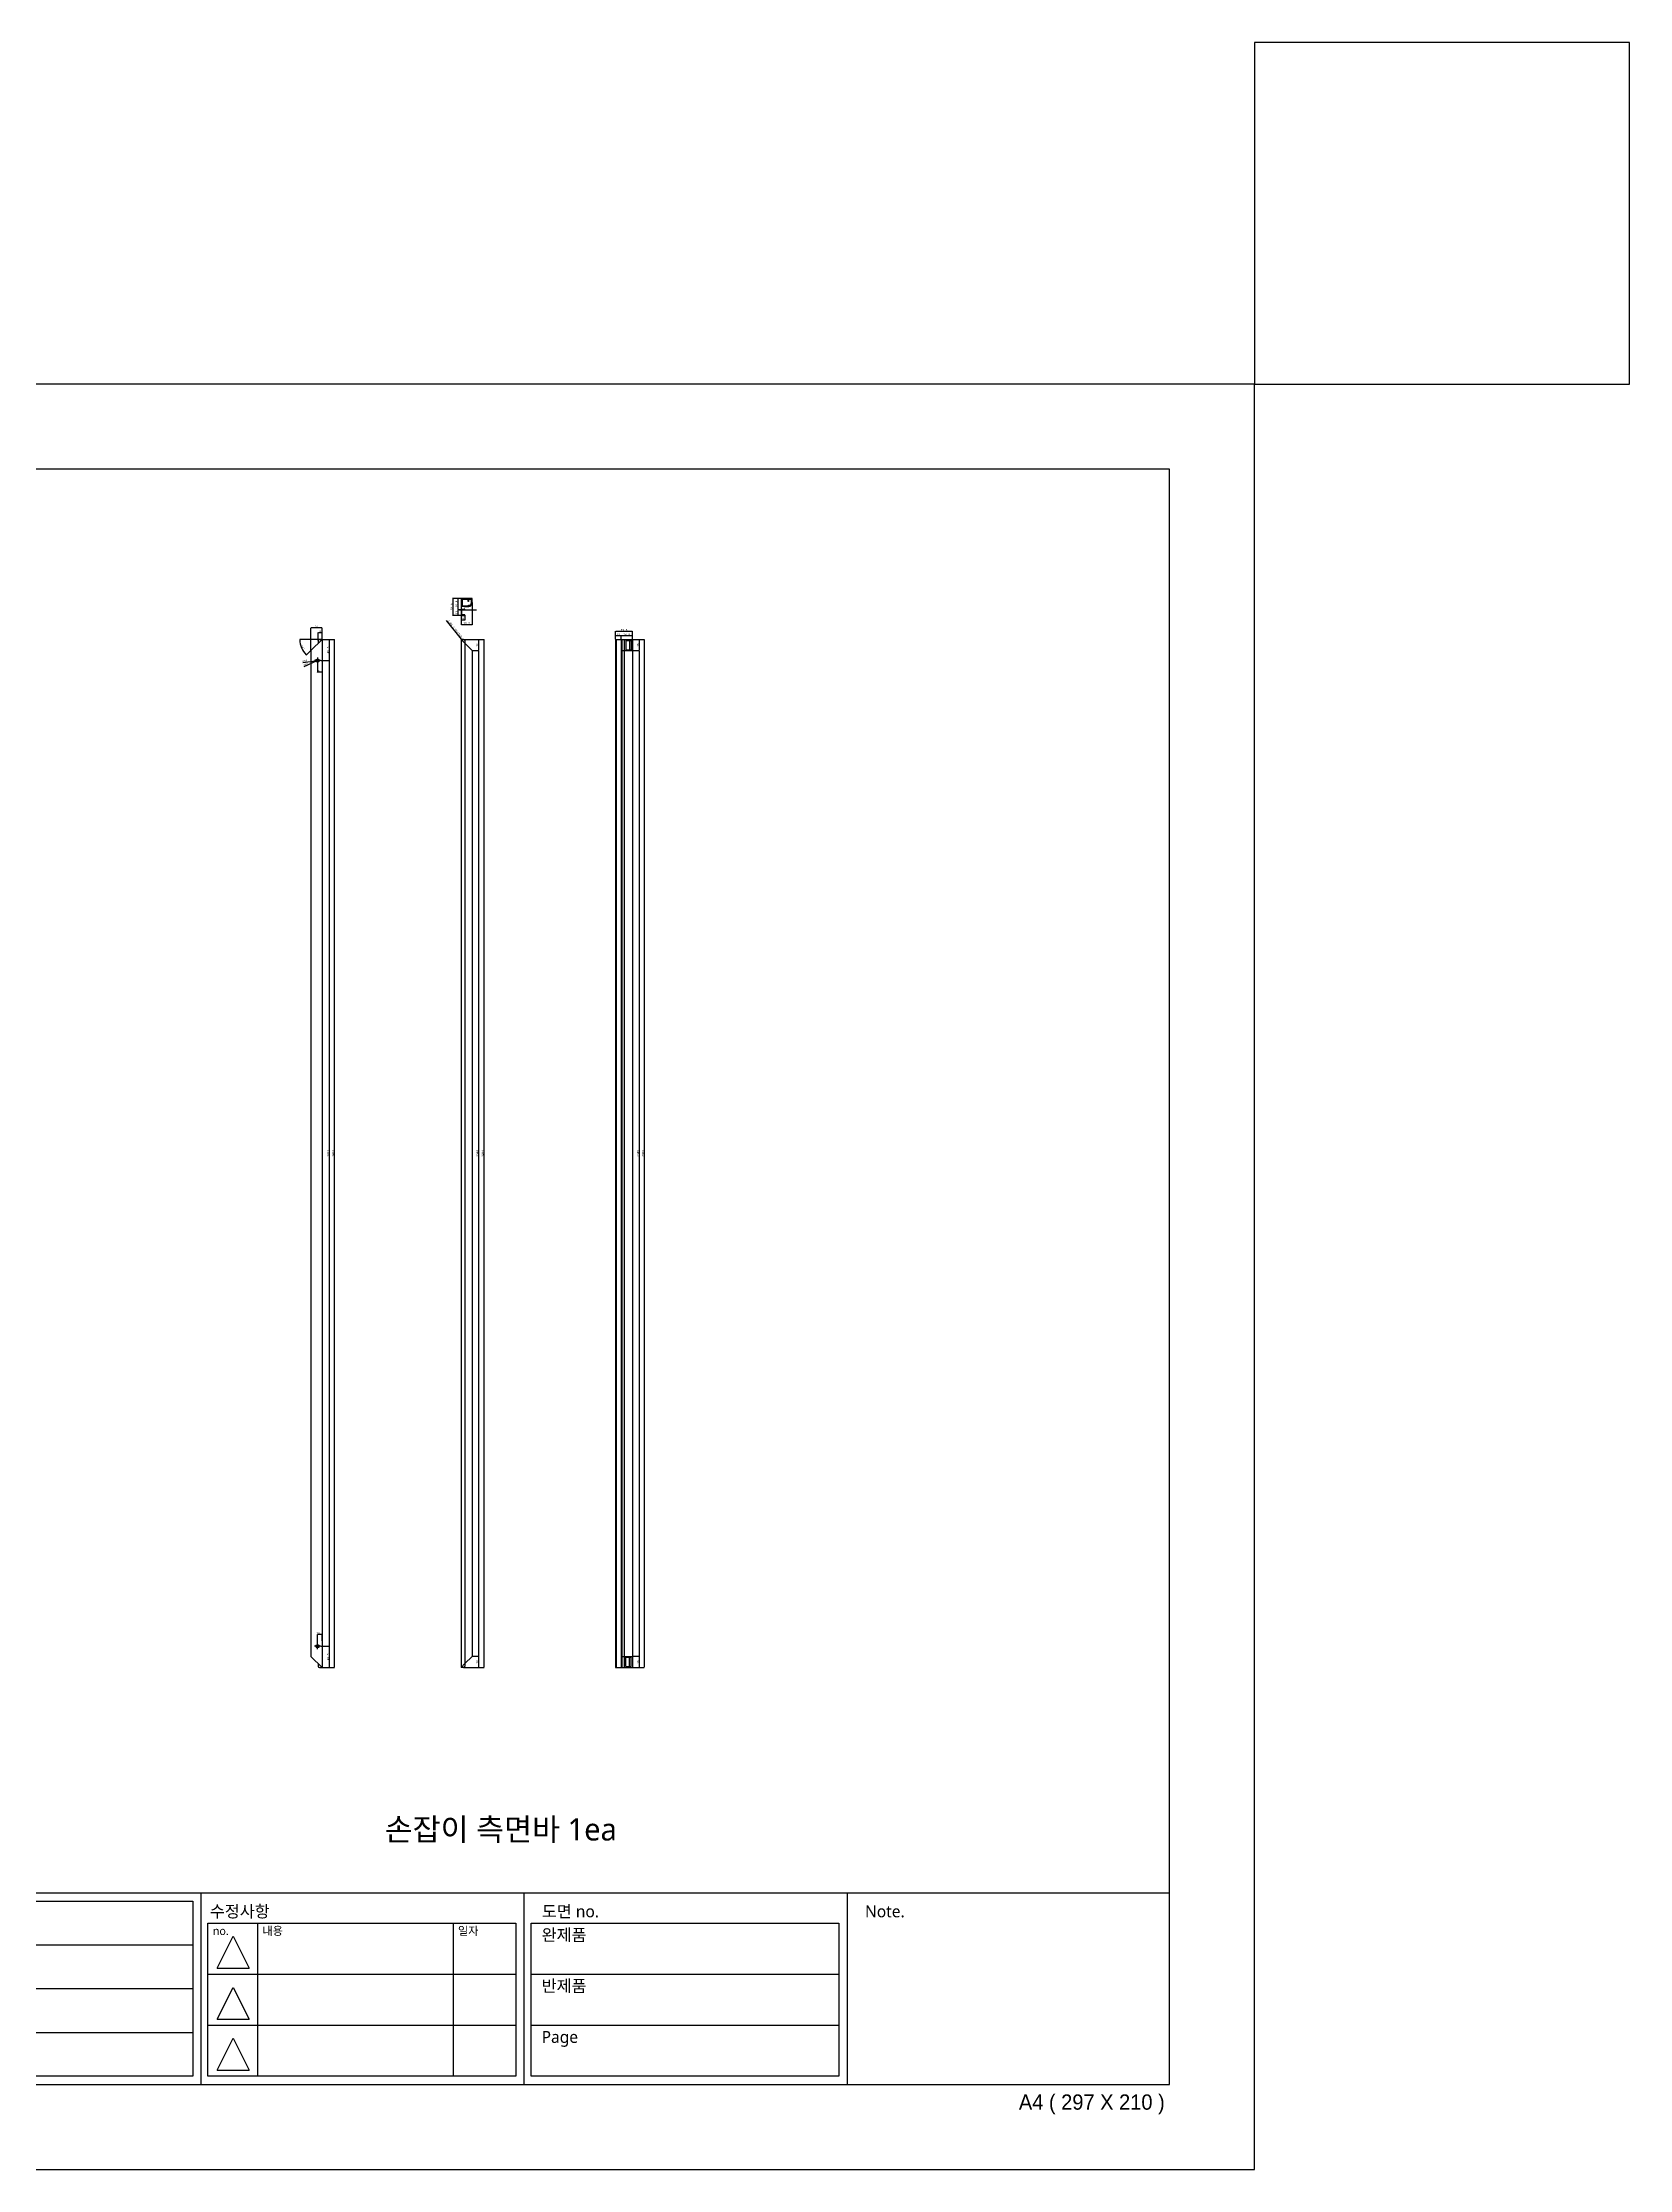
# Model space of a CAD drawing. Header units: millimetres. Extents: x -44117 to 256353, y -2095463 to 65325.
# Drawn here: x -19270 to -15567, y 40970 to 45935 of the extents above; entities that cross this region are included whole.
import ezdxf

# ---------------------------------------------------------------- set-up
doc = ezdxf.new("R2010")
doc.units = ezdxf.units.MM
doc.header["$LTSCALE"] = 10
doc.linetypes.add('CENTER', pattern=[50.8, 31.75, -6.35, 6.35, -6.35])
doc.linetypes.add('HIDDEN', pattern=[9.525, 6.35, -3.175])
doc.layers.add('cen', color=1, linetype='CENTER')
doc.layers.add('hid', color=8, linetype='HIDDEN')
doc.styles.add('고딕', font='')
doc.styles.get('고딕').set_extended_font_data('HYgtrE')
doc.dimstyles.new('hi01 a4 - 1scale', dxfattribs={"dimtxt": 5, "dimasz": 0.5, "dimexe": 0.3, "dimexo": 0.3, "dimgap": 0.2, "dimtad": 1, "dimdec": 1, "dimdsep": 46, "dimtxsty": 'Standard', "dimcen": 1, "dimclrd": 251, "dimclre": 251, "dimclrt": 3, "dimadec": 1, "dimazin": 2, "dimtfac": 1, "dimtdec": 1, "dimtix": 1, "dimtmove": 1, "dimatfit": 3, "dimfxl": 0, "dimarcsym": 0})

# ---------------------------------------------------------------- blocks, each defined once
blk = doc.blocks.new('A$C2EC13F1B')
at = {"color": 7}
for p, q in [((-3.67, -0.83), (-1.17, 4.17)), ((-1.17, 4.17), (1.33, -0.83))]:
    blk.add_line(p, q, dxfattribs=at)
blk.add_lwpolyline([(-3.67, -0.83), (1.33, -0.83)], dxfattribs=at)
blk = doc.blocks.new('a4 1scale')
at = {"color": 8}
for p, q in [((-15144.83, -4477.05), (-14867.83, -4477.05)), ((-14981.69, -4499.62), (-14981.69, -4477.06)), ((-14943.7, -4499.62), (-14943.7, -4477.06)), ((-14905.71, -4499.62), (-14905.71, -4477.06)), ((-14980.9, -4480.63), (-14944.7, -4480.63)), ((-14975.07, -4480.63), (-14975.07, -4498.62)), ((-14952.08, -4480.63), (-14952.08, -4498.62)), ((-14942.91, -4480.63), (-14906.71, -4480.63)), ((-15018.68, -4483.2), (-14982.69, -4483.2)), ((-15018.68, -4488.34), (-14982.69, -4488.34)), ((-14980.9, -4486.63), (-14944.7, -4486.63)), ((-14942.91, -4486.63), (-14906.71, -4486.63)), ((-14980.9, -4492.63), (-14944.7, -4492.63)), ((-14942.91, -4492.63), (-14906.71, -4492.63)), ((-15018.68, -4493.48), (-14982.69, -4493.48))]:
    blk.add_line(p, q, dxfattribs=at)
for points in [[(-15154.83, -4509.61), (-14857.83, -4509.61), (-14857.83, -4299.61), (-15154.83, -4299.61)], [(-15144.83, -4499.61), (-14867.83, -4499.61), (-14867.83, -4309.61), (-15144.83, -4309.61)]]:
    blk.add_lwpolyline(points, close=True)
blk.add_lwpolyline([(-15018.68, -4478.06), (-14982.69, -4478.06), (-14982.69, -4498.62), (-15018.68, -4498.62)], close=True, dxfattribs=at)
for points in [[(-14944.7, -4480.63), (-14944.7, -4498.62), (-14980.9, -4498.62), (-14980.9, -4480.63)], [(-14906.71, -4480.63), (-14906.71, -4498.62), (-14942.91, -4498.62), (-14942.91, -4480.63)]]:
    blk.add_lwpolyline(points, dxfattribs=at)
at = {"color": 8, "xscale": 0.7469071166727064, "yscale": 0.7469071166727064, "zscale": 0.7469071166727064}
for p in [(-14977.06, -4485.3), (-14977.06, -4491.3), (-14977.06, -4497.29)]:
    blk.add_blockref('A$C2EC13F1B', p, dxfattribs=at)
at = {"color": 8, "style": '고딕'}
for s, insert, char_height, width, attachment_point in [('{\\fMalgun Gothic|b0|i0|c129|p50;수정사항}', (-14980.67, -4478.55), 1.4003, 21.6513, 1), ('{\\fMalgun Gothic|b0|i0|c129|p50;도면 no.}', (-14941.63, -4478.55), 1.4003, 21.6513, 1), ('{\\fMalgun Gothic|b0|i0|c129|p50;Note.}', (-14903.64, -4478.55), 1.4003, 21.6513, 1), ('{\\fMalgun Gothic|b0|i0|c129|p50;no.}', (-14980.32, -4481.07), 0.96, 25.9815, 1), ('{\\fMalgun Gothic|b0|i0|c129|p50;내용}', (-14974.49, -4481.07), 0.96, 25.9815, 1), ('{\\fMalgun Gothic|b0|i0|c129|p50;일자}', (-14951.5, -4481.07), 0.96, 25.9815, 1), ('{\\fGulim|b0|i0|c129|p50;완\\fMalgun Gothic|b0|i0|c129|p50;제품}', (-14941.66, -4481.32), 1.4003, 21.6513, 1), ('{\\fMalgun Gothic|b0|i0|c129|p50;반제품}', (-14941.66, -4487.32), 1.4003, 21.6513, 1), ('{\\fMalgun Gothic|b0|i0|c129|p50;Page}', (-14941.66, -4493.32), 1.4003, 21.6513, 1), ('{\\C8;A4 ( 297 X 210 )}', (-14868.4, -4500.78), 1.8004, 27.0059, 3)]:
    blk.add_mtext(s, dxfattribs=dict(at, insert=insert, char_height=char_height, width=width, attachment_point=attachment_point))
blk = doc.blocks.new('*D1348')
at = {"color": 251, "lineweight": -2, "transparency": 16777216}
for p, q in [((-18662.2, 44488.4), (-18632.3, 44492)), ((-18623.9, 44493.1), (-18631.9, 44492.1)), ((-18623.4, 44493.1), (-18622.9, 44493.2))]:
    blk.add_line(p, q, dxfattribs=at)
at = {"color": 251, "transparency": 16777216}
for points in [[(-18632.4, 44492.1), (-18632.3, 44491.9), (-18631.9, 44492.1)], [(-18623.4, 44493.2), (-18623.4, 44493), (-18623.9, 44493.1)]]:
    blk.add_solid(points, dxfattribs=at)
at = {"layer": 'Defpoints', "color": 0, "transparency": 16777216}
for p in [(-18631.9, 44492.1), (-18623.9, 44493.1)]:
    blk.add_point(p, dxfattribs=at)
at = {"color": 3, "transparency": 16777216, "insert": (-18658.2, 44491.6), "char_height": 5, "attachment_point": 5, "rotation": 6.9526}
blk.add_mtext('∅8', dxfattribs=at)
blk = doc.blocks.new('*D1349')
at = {"color": 251, "lineweight": -2, "transparency": 16777216}
for p, q in [((-18658.9, 44478.7), (-18630.2, 44491.6)), ((-18626.1, 44493.4), (-18629.7, 44491.8)), ((-18625.6, 44493.6), (-18625.1, 44493.8))]:
    blk.add_line(p, q, dxfattribs=at)
at = {"color": 251, "transparency": 16777216}
for points in [[(-18630.2, 44491.6), (-18630.1, 44491.5), (-18629.7, 44491.8)], [(-18625.6, 44493.7), (-18625.6, 44493.5), (-18626.1, 44493.4)]]:
    blk.add_solid(points, dxfattribs=at)
at = {"layer": 'Defpoints', "color": 0, "transparency": 16777216}
for p in [(-18629.7, 44491.8), (-18626.1, 44493.4)]:
    blk.add_point(p, dxfattribs=at)
at = {"color": 3, "transparency": 16777216, "insert": (-18656, 44483), "char_height": 5, "attachment_point": 5, "rotation": 24.0429}
blk.add_mtext('∅4', dxfattribs=at)
blk = doc.blocks.new('*D1350')
at = {"color": 251, "lineweight": -2, "transparency": 16777216}
for p, q in [((-18628.4, 44465.2), (-18628.9, 44465.2)), ((-18627.9, 44485.3), (-18627.9, 44464.9)), ((-18617.4, 44465.2), (-18627.9, 44465.2)), ((-18617.4, 44480), (-18617.4, 44464.9)), ((-18616.9, 44465.2), (-18616.4, 44465.2))]:
    blk.add_line(p, q, dxfattribs=at)
at = {"color": 251, "transparency": 16777216}
for points in [[(-18628.4, 44465.2), (-18628.4, 44465.1), (-18627.9, 44465.2)], [(-18616.9, 44465.2), (-18616.9, 44465.1), (-18617.4, 44465.2)]]:
    blk.add_solid(points, dxfattribs=at)
at = {"layer": 'Defpoints', "color": 0, "transparency": 16777216}
for p in [(-18627.9, 44485.6), (-18627.9, 44465.2), (-18617.4, 44480.3)]:
    blk.add_point(p, dxfattribs=at)
at = {"color": 3, "transparency": 16777216, "insert": (-18622.6, 44467.9), "char_height": 5, "attachment_point": 5}
blk.add_mtext('10.5', dxfattribs=at)
blk = doc.blocks.new('*D1351')
at = {"color": 251, "lineweight": -2, "transparency": 16777216}
for p, q in [((-18628.4, 42219), (-18628.9, 42219)), ((-18627.9, 42198.9), (-18627.9, 42219.3)), ((-18617.4, 42219), (-18627.9, 42219)), ((-18617.4, 42204.2), (-18617.4, 42219.3)), ((-18616.9, 42219), (-18616.4, 42219))]:
    blk.add_line(p, q, dxfattribs=at)
at = {"color": 251, "transparency": 16777216}
for points in [[(-18628.4, 42219.1), (-18628.4, 42218.9), (-18627.9, 42219)], [(-18616.9, 42219.1), (-18616.9, 42218.9), (-18617.4, 42219)]]:
    blk.add_solid(points, dxfattribs=at)
at = {"layer": 'Defpoints', "color": 0, "transparency": 16777216}
for p in [(-18627.9, 42219), (-18617.4, 42203.9), (-18627.9, 42198.6)]:
    blk.add_point(p, dxfattribs=at)
at = {"color": 3, "transparency": 16777216, "insert": (-18622.6, 42221.7), "char_height": 5, "attachment_point": 5}
blk.add_mtext('10.5', dxfattribs=at)
blk = doc.blocks.new('*D1352')
at = {"color": 251, "lineweight": -2, "transparency": 16777216}
for p, q in [((-18626.4, 44539.4), (-18626.4, 44558.1)), ((-18625.9, 44557.8), (-18617.9, 44557.8)), ((-18617.4, 44542.4), (-18617.4, 44558.1))]:
    blk.add_line(p, q, dxfattribs=at)
at = {"color": 251, "transparency": 16777216}
for points in [[(-18625.9, 44557.9), (-18625.9, 44557.7), (-18626.4, 44557.8)], [(-18617.9, 44557.9), (-18617.9, 44557.7), (-18617.4, 44557.8)]]:
    blk.add_solid(points, dxfattribs=at)
at = {"layer": 'Defpoints', "color": 0, "transparency": 16777216}
for p in [(-18626.4, 44539.1), (-18617.4, 44557.8), (-18617.4, 44542.1)]:
    blk.add_point(p, dxfattribs=at)
at = {"color": 3, "transparency": 16777216, "insert": (-18621.9, 44560.5), "char_height": 5, "attachment_point": 5}
blk.add_mtext('9', dxfattribs=at)
blk = doc.blocks.new('*D1308')
at = {"color": 251, "lineweight": -2, "transparency": 16777216}
for p, q in [((-18617.1, 44542.1), (-18600.3, 44542.1)), ((-18600.6, 44541.6), (-18600.6, 44493.1)), ((-18620.6, 44492.6), (-18600.3, 44492.6))]:
    blk.add_line(p, q, dxfattribs=at)
at = {"color": 251, "transparency": 16777216}
for points in [[(-18600.7, 44541.6), (-18600.5, 44541.6), (-18600.6, 44542.1)], [(-18600.7, 44493.1), (-18600.5, 44493.1), (-18600.6, 44492.6)]]:
    blk.add_solid(points, dxfattribs=at)
at = {"layer": 'Defpoints', "color": 0, "transparency": 16777216}
for p in [(-18617.4, 44542.1), (-18620.9, 44492.6), (-18600.6, 44492.6)]:
    blk.add_point(p, dxfattribs=at)
at = {"color": 3, "transparency": 16777216, "insert": (-18603.3, 44517.3), "char_height": 5, "attachment_point": 5, "rotation": 90}
blk.add_mtext('49.5', dxfattribs=at)
blk = doc.blocks.new('*D1309')
at = {"color": 251, "lineweight": -2, "transparency": 16777216}
for p, q in [((-18620.6, 44492.6), (-18600.3, 44492.6)), ((-18600.6, 44492.1), (-18600.6, 42192.1)), ((-18620.6, 42191.6), (-18600.3, 42191.6))]:
    blk.add_line(p, q, dxfattribs=at)
at = {"color": 251, "transparency": 16777216}
for points in [[(-18600.7, 44492.1), (-18600.5, 44492.1), (-18600.6, 44492.6)], [(-18600.7, 42192.1), (-18600.5, 42192.1), (-18600.6, 42191.6)]]:
    blk.add_solid(points, dxfattribs=at)
at = {"layer": 'Defpoints', "color": 0, "transparency": 16777216}
for p in [(-18620.9, 44492.6), (-18620.9, 42191.6), (-18600.6, 42191.6)]:
    blk.add_point(p, dxfattribs=at)
at = {"color": 3, "transparency": 16777216, "insert": (-18603.3, 43342.1), "char_height": 5, "attachment_point": 5, "rotation": 90}
blk.add_mtext('2301', dxfattribs=at)
blk = doc.blocks.new('*D1310')
at = {"color": 251, "lineweight": -2, "transparency": 16777216}
for p, q in [((-18620.6, 42191.6), (-18600.3, 42191.6)), ((-18600.6, 42191.1), (-18600.6, 42142.6)), ((-18617.1, 42142.1), (-18600.3, 42142.1))]:
    blk.add_line(p, q, dxfattribs=at)
at = {"color": 251, "transparency": 16777216}
for points in [[(-18600.7, 42191.1), (-18600.5, 42191.1), (-18600.6, 42191.6)], [(-18600.7, 42142.6), (-18600.5, 42142.6), (-18600.6, 42142.1)]]:
    blk.add_solid(points, dxfattribs=at)
at = {"layer": 'Defpoints', "color": 0, "transparency": 16777216}
for p in [(-18620.9, 42191.6), (-18617.4, 42142.1), (-18600.6, 42142.1)]:
    blk.add_point(p, dxfattribs=at)
at = {"color": 3, "transparency": 16777216, "insert": (-18603.3, 42166.8), "char_height": 5, "attachment_point": 5, "rotation": 90}
blk.add_mtext('49.5', dxfattribs=at)
blk = doc.blocks.new('*D1311')
at = {"color": 251, "lineweight": -2, "transparency": 16777216}
for p, q in [((-18617.1, 44542.1), (-18588.6, 44542.1)), ((-18588.9, 44541.6), (-18588.9, 42142.6)), ((-18600, 42142.1), (-18588.6, 42142.1))]:
    blk.add_line(p, q, dxfattribs=at)
at = {"color": 251, "transparency": 16777216}
for points in [[(-18588.9, 44541.6), (-18588.8, 44541.6), (-18588.9, 44542.1)], [(-18588.9, 42142.6), (-18588.8, 42142.6), (-18588.9, 42142.1)]]:
    blk.add_solid(points, dxfattribs=at)
at = {"layer": 'Defpoints', "color": 0, "transparency": 16777216}
for p in [(-18617.4, 44542.1), (-18600.3, 42142.1), (-18588.9, 42142.1)]:
    blk.add_point(p, dxfattribs=at)
at = {"color": 3, "transparency": 16777216, "insert": (-18591.6, 43342.1), "char_height": 5, "attachment_point": 5, "rotation": 90}
blk.add_mtext('2400', dxfattribs=at)
blk = doc.blocks.new('*D1312')
at = {"color": 251, "lineweight": -2, "transparency": 16777216}
for p, q in [((-18643.4, 44516.4), (-18643.4, 44569)), ((-18617.9, 44568.7), (-18642.9, 44568.7)), ((-18617.4, 44542.4), (-18617.4, 44569))]:
    blk.add_line(p, q, dxfattribs=at)
at = {"color": 251, "transparency": 16777216}
for points in [[(-18642.9, 44568.8), (-18642.9, 44568.7), (-18643.4, 44568.7)], [(-18617.9, 44568.8), (-18617.9, 44568.7), (-18617.4, 44568.7)]]:
    blk.add_solid(points, dxfattribs=at)
at = {"layer": 'Defpoints', "color": 0, "transparency": 16777216}
for p in [(-18643.4, 44568.7), (-18617.4, 44542.1), (-18643.4, 44516.1)]:
    blk.add_point(p, dxfattribs=at)
at = {"color": 3, "transparency": 16777216, "insert": (-18630.4, 44571.4), "char_height": 5, "attachment_point": 5}
blk.add_mtext('26', dxfattribs=at)
blk = doc.blocks.new('*D1313')
at = {"color": 251, "lineweight": -2, "transparency": 16777216}
for p, q in [((-18292.8, 44637.8), (-18300.8, 44637.8)), ((-18300.5, 44637.3), (-18300.5, 44611.5)), ((-18291.8, 44611), (-18300.8, 44611))]:
    blk.add_line(p, q, dxfattribs=at)
at = {"color": 251, "transparency": 16777216}
for points in [[(-18300.6, 44637.3), (-18300.4, 44637.3), (-18300.5, 44637.8)], [(-18300.6, 44611.5), (-18300.4, 44611.5), (-18300.5, 44611)]]:
    blk.add_solid(points, dxfattribs=at)
at = {"layer": 'Defpoints', "color": 0, "transparency": 16777216}
for p in [(-18292.5, 44637.8), (-18300.5, 44611), (-18291.5, 44611)]:
    blk.add_point(p, dxfattribs=at)
at = {"color": 3, "transparency": 16777216, "insert": (-18303.2, 44624.4), "char_height": 5, "attachment_point": 5, "rotation": 90}
blk.add_mtext('26.8', dxfattribs=at)
blk = doc.blocks.new('*D1314')
at = {"color": 251, "lineweight": -2, "transparency": 16777216}
for p, q in [((-18291.8, 44611), (-18300.8, 44611)), ((-18292, 44598), (-18300.8, 44598)), ((-18300.5, 44610.5), (-18300.5, 44598.5))]:
    blk.add_line(p, q, dxfattribs=at)
at = {"color": 251, "transparency": 16777216}
for points in [[(-18300.6, 44610.5), (-18300.4, 44610.5), (-18300.5, 44611)], [(-18300.6, 44598.5), (-18300.4, 44598.5), (-18300.5, 44598)]]:
    blk.add_solid(points, dxfattribs=at)
at = {"layer": 'Defpoints', "color": 0, "transparency": 16777216}
for p in [(-18300.5, 44598), (-18291.7, 44598), (-18291.5, 44611)]:
    blk.add_point(p, dxfattribs=at)
at = {"color": 3, "transparency": 16777216, "insert": (-18303.2, 44604.5), "char_height": 5, "attachment_point": 5, "rotation": 90}
blk.add_mtext('13', dxfattribs=at)
blk = doc.blocks.new('*D1315')
at = {"color": 251, "lineweight": -2, "transparency": 16777216}
for p, q in [((-18293, 44598.2), (-18293, 44587.2)), ((-18292.5, 44587.5), (-18284.5, 44587.5)), ((-18284, 44598.2), (-18284, 44587.2))]:
    blk.add_line(p, q, dxfattribs=at)
at = {"color": 251, "transparency": 16777216}
for points in [[(-18292.5, 44587.6), (-18292.5, 44587.5), (-18293, 44587.5)], [(-18284.5, 44587.6), (-18284.5, 44587.5), (-18284, 44587.5)]]:
    blk.add_solid(points, dxfattribs=at)
at = {"layer": 'Defpoints', "color": 0, "transparency": 16777216}
for p in [(-18293, 44598.5), (-18284, 44598.5), (-18284, 44587.5)]:
    blk.add_point(p, dxfattribs=at)
at = {"color": 3, "transparency": 16777216, "insert": (-18288.5, 44590.2), "char_height": 5, "attachment_point": 5}
blk.add_mtext('9', dxfattribs=at)
blk = doc.blocks.new('*D1316')
at = {"color": 251, "lineweight": -2, "transparency": 16777216}
for p, q in [((-18292.5, 44600.2), (-18292.5, 44576.3)), ((-18267, 44627.8), (-18267, 44576.3)), ((-18292, 44576.6), (-18267.5, 44576.6))]:
    blk.add_line(p, q, dxfattribs=at)
at = {"color": 251, "transparency": 16777216}
for points in [[(-18292, 44576.7), (-18292, 44576.5), (-18292.5, 44576.6)], [(-18267.5, 44576.7), (-18267.5, 44576.5), (-18267, 44576.6)]]:
    blk.add_solid(points, dxfattribs=at)
at = {"layer": 'Defpoints', "color": 0, "transparency": 16777216}
for p in [(-18292.5, 44600.5), (-18267, 44628.1), (-18267, 44576.6)]:
    blk.add_point(p, dxfattribs=at)
at = {"color": 3, "transparency": 16777216, "insert": (-18279.7, 44579.3), "char_height": 5, "attachment_point": 5}
blk.add_mtext('25.5', dxfattribs=at)
blk = doc.blocks.new('*D1317')
at = {"color": 251, "lineweight": -2, "transparency": 16777216}
for p, q in [((-18327.7, 44586), (-18293.1, 44542.4)), ((-18292.5, 44541.6), (-18292.8, 44542))]:
    blk.add_line(p, q, dxfattribs=at)
at = {"color": 251, "transparency": 16777216}
blk.add_solid([(-18293, 44542.4), (-18293.2, 44542.3), (-18292.8, 44542)], dxfattribs=at)
at = {"layer": 'Defpoints', "color": 0, "transparency": 16777216}
for p in [(-18292.8, 44542), (-18292.5, 44541.6)]:
    blk.add_point(p, dxfattribs=at)
at = {"color": 3, "transparency": 16777216, "insert": (-18308.2, 44566.2), "char_height": 5, "attachment_point": 5, "rotation": 308.4076}
blk.add_mtext('2-R0.5{\\f굴림|b0|i0|c129|p50; 코너가공}', dxfattribs=at)
blk = doc.blocks.new('*D1318')
at = {"color": 251, "lineweight": -2, "transparency": 16777216}
for p, q in [((-18292.7, 44542.1), (-18251.9, 44542.1)), ((-18252.2, 44541.6), (-18252.2, 44516.6)), ((-18266.7, 44516.1), (-18251.9, 44516.1))]:
    blk.add_line(p, q, dxfattribs=at)
at = {"color": 251, "transparency": 16777216}
for points in [[(-18252.3, 44541.6), (-18252.1, 44541.6), (-18252.2, 44542.1)], [(-18252.3, 44516.6), (-18252.1, 44516.6), (-18252.2, 44516.1)]]:
    blk.add_solid(points, dxfattribs=at)
at = {"layer": 'Defpoints', "color": 0, "transparency": 16777216}
for p in [(-18293, 44542.1), (-18267, 44516.1), (-18252.2, 44516.1)]:
    blk.add_point(p, dxfattribs=at)
at = {"color": 3, "transparency": 16777216, "insert": (-18254.9, 44529.1), "char_height": 5, "attachment_point": 5, "rotation": 90}
blk.add_mtext('26', dxfattribs=at)
blk = doc.blocks.new('*D1319')
at = {"color": 251, "lineweight": -2, "transparency": 16777216}
for p, q in [((-18266.7, 44516.1), (-18251.9, 44516.1)), ((-18252.2, 44515.6), (-18252.2, 42168.6)), ((-18266.7, 42168.1), (-18251.9, 42168.1))]:
    blk.add_line(p, q, dxfattribs=at)
at = {"color": 251, "transparency": 16777216}
for points in [[(-18252.3, 44515.6), (-18252.1, 44515.6), (-18252.2, 44516.1)], [(-18252.3, 42168.6), (-18252.1, 42168.6), (-18252.2, 42168.1)]]:
    blk.add_solid(points, dxfattribs=at)
at = {"layer": 'Defpoints', "color": 0, "transparency": 16777216}
for p in [(-18267, 44516.1), (-18267, 42168.1), (-18252.2, 42168.1)]:
    blk.add_point(p, dxfattribs=at)
at = {"color": 3, "transparency": 16777216, "insert": (-18254.9, 43342.1), "char_height": 5, "attachment_point": 5, "rotation": 90}
blk.add_mtext('2348', dxfattribs=at)
blk = doc.blocks.new('*D1320')
at = {"color": 251, "lineweight": -2, "transparency": 16777216}
for p, q in [((-18266.7, 42168.1), (-18251.9, 42168.1)), ((-18252.2, 42167.6), (-18252.2, 42142.6)), ((-18286.7, 42142.1), (-18251.9, 42142.1))]:
    blk.add_line(p, q, dxfattribs=at)
at = {"color": 251, "transparency": 16777216}
for points in [[(-18252.3, 42167.6), (-18252.1, 42167.6), (-18252.2, 42168.1)], [(-18252.3, 42142.6), (-18252.1, 42142.6), (-18252.2, 42142.1)]]:
    blk.add_solid(points, dxfattribs=at)
at = {"layer": 'Defpoints', "color": 0, "transparency": 16777216}
for p in [(-18267, 42168.1), (-18287, 42142.1), (-18252.2, 42142.1)]:
    blk.add_point(p, dxfattribs=at)
at = {"color": 3, "transparency": 16777216, "insert": (-18254.9, 42155.1), "char_height": 5, "attachment_point": 5, "rotation": 90}
blk.add_mtext('26', dxfattribs=at)
blk = doc.blocks.new('*D1252')
at = {"color": 251, "lineweight": -2, "transparency": 16777216}
for p, q in [((-18286.7, 44542.1), (-18239.2, 44542.1)), ((-18239.5, 42142.6), (-18239.5, 44541.6)), ((-18286.7, 42142.1), (-18239.2, 42142.1))]:
    blk.add_line(p, q, dxfattribs=at)
at = {"color": 251, "transparency": 16777216}
for points in [[(-18239.6, 44541.6), (-18239.4, 44541.6), (-18239.5, 44542.1)], [(-18239.6, 42142.6), (-18239.4, 42142.6), (-18239.5, 42142.1)]]:
    blk.add_solid(points, dxfattribs=at)
at = {"layer": 'Defpoints', "color": 0, "transparency": 16777216}
for p in [(-18287, 44542.1), (-18239.5, 44542.1), (-18287, 42142.1)]:
    blk.add_point(p, dxfattribs=at)
at = {"color": 3, "transparency": 16777216, "insert": (-18242.2, 43342.1), "char_height": 5, "attachment_point": 5, "rotation": 90}
blk.add_mtext('2400', dxfattribs=at)
blk = doc.blocks.new('*D1321')
at = {"color": 251, "lineweight": -2, "transparency": 16777216}
for p, q in [((-17892.6, 44542.1), (-17877.4, 44542.1)), ((-17877.7, 44541.6), (-17877.7, 44516.6)), ((-17892.6, 44516.1), (-17877.4, 44516.1))]:
    blk.add_line(p, q, dxfattribs=at)
at = {"color": 251, "transparency": 16777216}
for points in [[(-17877.8, 44541.6), (-17877.6, 44541.6), (-17877.7, 44542.1)], [(-17877.8, 44516.6), (-17877.6, 44516.6), (-17877.7, 44516.1)]]:
    blk.add_solid(points, dxfattribs=at)
at = {"layer": 'Defpoints', "color": 0, "transparency": 16777216}
for p in [(-17892.9, 44542.1), (-17892.9, 44516.1), (-17877.7, 44516.1)]:
    blk.add_point(p, dxfattribs=at)
at = {"color": 3, "transparency": 16777216, "insert": (-17880.4, 44529.1), "char_height": 5, "attachment_point": 5, "rotation": 90}
blk.add_mtext('26', dxfattribs=at)
blk = doc.blocks.new('*D1322')
at = {"color": 251, "lineweight": -2, "transparency": 16777216}
for p, q in [((-17892.6, 44516.1), (-17877.4, 44516.1)), ((-17877.7, 44515.6), (-17877.7, 42168.6)), ((-17892.6, 42168.1), (-17877.4, 42168.1))]:
    blk.add_line(p, q, dxfattribs=at)
at = {"color": 251, "transparency": 16777216}
for points in [[(-17877.8, 44515.6), (-17877.6, 44515.6), (-17877.7, 44516.1)], [(-17877.8, 42168.6), (-17877.6, 42168.6), (-17877.7, 42168.1)]]:
    blk.add_solid(points, dxfattribs=at)
at = {"layer": 'Defpoints', "color": 0, "transparency": 16777216}
for p in [(-17892.9, 44516.1), (-17892.9, 42168.1), (-17877.7, 42168.1)]:
    blk.add_point(p, dxfattribs=at)
at = {"color": 3, "transparency": 16777216, "insert": (-17880.4, 43342.1), "char_height": 5, "attachment_point": 5, "rotation": 90}
blk.add_mtext('2348', dxfattribs=at)
blk = doc.blocks.new('*D1323')
at = {"color": 251, "lineweight": -2, "transparency": 16777216}
for p, q in [((-17892.6, 42168.1), (-17877.4, 42168.1)), ((-17877.7, 42167.6), (-17877.7, 42142.6)), ((-17892.6, 42142.1), (-17877.4, 42142.1))]:
    blk.add_line(p, q, dxfattribs=at)
at = {"color": 251, "transparency": 16777216}
for points in [[(-17877.8, 42167.6), (-17877.6, 42167.6), (-17877.7, 42168.1)], [(-17877.8, 42142.6), (-17877.6, 42142.6), (-17877.7, 42142.1)]]:
    blk.add_solid(points, dxfattribs=at)
at = {"layer": 'Defpoints', "color": 0, "transparency": 16777216}
for p in [(-17892.9, 42168.1), (-17892.9, 42142.1), (-17877.7, 42142.1)]:
    blk.add_point(p, dxfattribs=at)
at = {"color": 3, "transparency": 16777216, "insert": (-17880.4, 42155.1), "char_height": 5, "attachment_point": 5, "rotation": 90}
blk.add_mtext('26', dxfattribs=at)
blk = doc.blocks.new('*D1324')
at = {"color": 251, "lineweight": -2, "transparency": 16777216}
for p, q in [((-17932.7, 44542.4), (-17932.7, 44551)), ((-17932.2, 44550.7), (-17920.2, 44550.7)), ((-17919.7, 44542.4), (-17919.7, 44551))]:
    blk.add_line(p, q, dxfattribs=at)
at = {"color": 251, "transparency": 16777216}
for points in [[(-17932.2, 44550.8), (-17932.2, 44550.6), (-17932.7, 44550.7)], [(-17920.2, 44550.8), (-17920.2, 44550.6), (-17919.7, 44550.7)]]:
    blk.add_solid(points, dxfattribs=at)
at = {"layer": 'Defpoints', "color": 0, "transparency": 16777216}
for p in [(-17932.7, 44542.1), (-17919.7, 44550.7), (-17919.7, 44542.1)]:
    blk.add_point(p, dxfattribs=at)
at = {"color": 3, "transparency": 16777216, "insert": (-17926.2, 44553.4), "char_height": 5, "attachment_point": 5}
blk.add_mtext('13', dxfattribs=at)
blk = doc.blocks.new('*D1325')
at = {"color": 251, "lineweight": -2, "transparency": 16777216}
for p, q in [((-17919.7, 44542.4), (-17919.7, 44551)), ((-17919.2, 44550.7), (-17893.4, 44550.7)), ((-17892.9, 44542.4), (-17892.9, 44551))]:
    blk.add_line(p, q, dxfattribs=at)
at = {"color": 251, "transparency": 16777216}
for points in [[(-17919.2, 44550.8), (-17919.2, 44550.6), (-17919.7, 44550.7)], [(-17893.4, 44550.8), (-17893.4, 44550.6), (-17892.9, 44550.7)]]:
    blk.add_solid(points, dxfattribs=at)
at = {"layer": 'Defpoints', "color": 0, "transparency": 16777216}
for p in [(-17919.7, 44542.1), (-17892.9, 44550.7), (-17892.9, 44542.1)]:
    blk.add_point(p, dxfattribs=at)
at = {"color": 3, "transparency": 16777216, "insert": (-17906.3, 44553.4), "char_height": 5, "attachment_point": 5}
blk.add_mtext('26.8', dxfattribs=at)
blk = doc.blocks.new('*D1326')
at = {"color": 251, "lineweight": -2, "transparency": 16777216}
for p, q in [((-17932.7, 44551.3), (-17932.7, 44561.5)), ((-17932.2, 44561.2), (-17893.4, 44561.2)), ((-17892.9, 44542.4), (-17892.9, 44561.5))]:
    blk.add_line(p, q, dxfattribs=at)
at = {"color": 251, "transparency": 16777216}
for points in [[(-17932.2, 44561.3), (-17932.2, 44561.1), (-17932.7, 44561.2)], [(-17893.4, 44561.3), (-17893.4, 44561.1), (-17892.9, 44561.2)]]:
    blk.add_solid(points, dxfattribs=at)
at = {"layer": 'Defpoints', "color": 0, "transparency": 16777216}
for p in [(-17932.7, 44551), (-17892.9, 44561.2), (-17892.9, 44542.1)]:
    blk.add_point(p, dxfattribs=at)
at = {"color": 3, "transparency": 16777216, "insert": (-17912.8, 44563.9), "char_height": 5, "attachment_point": 5}
blk.add_mtext('39.8', dxfattribs=at)
blk = doc.blocks.new('*D1253')
at = {"color": 251, "lineweight": -2, "transparency": 16777216}
for p, q in [((-18301.1, 44637.8), (-18312.8, 44637.8)), ((-18312.5, 44637.3), (-18312.5, 44598.5)), ((-18293.3, 44598), (-18312.8, 44598))]:
    blk.add_line(p, q, dxfattribs=at)
at = {"color": 251, "transparency": 16777216}
for points in [[(-18312.6, 44637.3), (-18312.4, 44637.3), (-18312.5, 44637.8)], [(-18312.6, 44598.5), (-18312.4, 44598.5), (-18312.5, 44598)]]:
    blk.add_solid(points, dxfattribs=at)
at = {"layer": 'Defpoints', "color": 0, "transparency": 16777216}
for p in [(-18300.8, 44637.8), (-18312.5, 44598), (-18293, 44598)]:
    blk.add_point(p, dxfattribs=at)
at = {"color": 3, "transparency": 16777216, "insert": (-18315.2, 44617.9), "char_height": 5, "attachment_point": 5, "rotation": 90}
blk.add_mtext('39.8', dxfattribs=at)
blk = doc.blocks.new('*D1327')
at = {"color": 251, "lineweight": -2, "transparency": 16777216}
for p, q in [((-17892.6, 44542.1), (-17865.6, 44542.1)), ((-17865.9, 44541.6), (-17865.9, 42142.6)), ((-17892.6, 42142.1), (-17865.6, 42142.1))]:
    blk.add_line(p, q, dxfattribs=at)
at = {"color": 251, "transparency": 16777216}
for points in [[(-17866, 44541.6), (-17865.8, 44541.6), (-17865.9, 44542.1)], [(-17866, 42142.6), (-17865.8, 42142.6), (-17865.9, 42142.1)]]:
    blk.add_solid(points, dxfattribs=at)
at = {"layer": 'Defpoints', "color": 0, "transparency": 16777216}
for p in [(-17892.9, 44542.1), (-17892.9, 42142.1), (-17865.9, 42142.1)]:
    blk.add_point(p, dxfattribs=at)
at = {"color": 3, "transparency": 16777216, "insert": (-17868.6, 43342.1), "char_height": 5, "attachment_point": 5, "rotation": 90}
blk.add_mtext('2400', dxfattribs=at)
blk = doc.blocks.new('*D1328')
at = {"color": 251, "lineweight": -2, "transparency": 16777216}
for p, q in [((-18617.7, 44542.1), (-18669.5, 44542.1)), ((-18643.6, 44515.9), (-18654.2, 44505.2))]:
    blk.add_line(p, q, dxfattribs=at)
blk.add_arc((-18617.4, 44542.1), 51.8, 180.5529, 224.4471, dxfattribs=at)
at = {"color": 251, "transparency": 16777216}
for points in [[(-18669.3, 44541.6), (-18669.1, 44541.6), (-18669.2, 44542.1)], [(-18654.3, 44505.8), (-18654.4, 44505.7), (-18654, 44505.4)]]:
    blk.add_solid(points, dxfattribs=at)
at = {"layer": 'Defpoints', "color": 0, "transparency": 16777216}
for p in [(-18617.4, 44542.1), (-18617.1, 44542.1), (-18588.6, 44542.1), (-18667.4, 44528.7), (-18643.4, 44516.1)]:
    blk.add_point(p, dxfattribs=at)
at = {"color": 3, "transparency": 16777216, "insert": (-18662.8, 44523.3), "char_height": 5, "attachment_point": 5, "rotation": 292.5}
blk.add_mtext('45°', dxfattribs=at)

msp = doc.modelspace()

# ---------------------------------------------------------------- linework, layer by layer
for p, q in [((-18617.38145, 44542.07156), (-18643.38145, 44516.07156)), ((-18626.38145, 44539.07156), (-18626.38145, 44533.07156)), ((-18623.38145, 44542.07156), (-18617.38145, 44542.07156)), ((-18617.38145, 44542.07156), (-18617.38145, 42142.07156)), ((-18292.99268, 44542.07156), (-18292.99268, 42142.07156)), ((-18286.99268, 44542.07156), (-18292.99268, 44542.07156)), ((-18283.99268, 44539.07156), (-18283.99268, 42145.07156)), ((-17932.68295, 44542.07156), (-17932.68295, 42142.07156)), ((-17932.68295, 44542.07156), (-17892.88296, 44542.07156)), ((-17931.48267, 44542.07156), (-17931.48267, 42142.07156)), ((-17919.68133, 44542.07156), (-17919.68133, 42142.07156)), ((-17918.08133, 44542.07156), (-17918.08133, 42142.07156)), ((-17912.08133, 44542.07156), (-17912.08133, 42142.07156)), ((-17892.88296, 44542.07156), (-17892.88296, 42142.07156)), ((-18643.38145, 44516.07156), (-18643.38145, 42168.07156)), ((-18283.99268, 44533.07156), (-18266.99268, 44516.07156)), ((-18266.99268, 44516.07156), (-18266.99268, 42168.07156)), ((-18617.38145, 42142.07156), (-18643.38145, 42168.07156)), ((-18283.99268, 42151.07156), (-18266.99268, 42168.07156)), ((-18626.38145, 42151.07156), (-18626.38145, 42145.07156)), ((-18623.38145, 42142.07156), (-18617.38145, 42142.07156)), ((-18286.99268, 42142.07156), (-18292.99268, 42142.07156)), ((-17932.68295, 42142.07156), (-17892.88296, 42142.07156))]:
    msp.add_line(p, q)
at = {"color": 8}
for p, q in [((-17908.68133, 44539.57156), (-17908.68133, 44517.67156)), ((-17908.68133, 44539.57156), (-17895.88133, 44539.57156)), ((-17899.88133, 44539.57156), (-17899.88133, 44517.67156)), ((-17895.88133, 44539.57156), (-17895.88133, 44517.67156)), ((-17908.68133, 44517.67156), (-17895.88133, 44517.67156)), ((-17908.68133, 42144.57156), (-17908.68133, 42166.47156)), ((-17908.68133, 42166.47156), (-17895.88133, 42166.47156)), ((-17899.88133, 42144.57156), (-17899.88133, 42166.47156)), ((-17895.88133, 42144.57156), (-17895.88133, 42166.47156)), ((-17908.68133, 42144.57156), (-17895.88133, 42144.57156))]:
    msp.add_line(p, q, dxfattribs=at)
msp.add_lwpolyline([(-16441.34634, 45137.70571), (-15566.78301, 45137.70571), (-15566.78301, 45935.26058), (-16441.34634, 45935.26058)], close=True)
at = {"color": 7}
for points in [[(-18286.20571, 44599.14797, 0.2301863539), (-18286.73036, 44599.14797, -0.2466321039), (-18287.19531, 44599.1425, 0.118515719), (-18287.46804, 44599.20807), (-18287.97499, 44599.20807, -0.4173893777), (-18291.49268, 44602.68786), (-18291.49268, 44611.00969), (-18286.04209, 44611.00969), (-18284.20105, 44612.02403, 0.855700792), (-18284.29268, 44612.60969), (-18285.49268, 44612.60969, 0.4142135624), (-18285.79268, 44612.30969), (-18285.79268, 44612.20969, -0.4142135624), (-18285.99268, 44612.00969), (-18291.49268, 44612.00969, -0.4142135624), (-18291.79268, 44612.30969), (-18291.79268, 44618.90969, -0.4142135624), (-18291.49268, 44619.20969), (-18285.99268, 44619.20969, -0.4142135624), (-18285.79268, 44619.00969), (-18285.79268, 44618.90969, 0.4142135624), (-18285.49268, 44618.60969), (-18276.19522, 44618.60969, 0.0308511276), (-18275.06313, 44618.67961, 0.4241230691), (-18274.80374, 44619.02426, -0.4043730092), (-18274.56433, 44619.36575, 0.022416536), (-18273.81488, 44619.54567, -0.4043730092), (-18273.44653, 44619.3501, 0.424123069), (-18273.05894, 44619.16077, 0.022416536), (-18272.29719, 44619.4763, 0.4241230691), (-18272.157, 44619.88424, -0.4043730092), (-18272.03482, 44620.283, 0.022416536), (-18271.37766, 44620.68571, -0.4043730092), (-18270.9669, 44620.61353, 0.424123069), (-18270.53978, 44620.55324, 0.022416536), (-18269.91281, 44621.08872, 0.4241230691), (-18269.90554, 44621.52002, -0.4043730092), (-18269.91257, 44621.93701, 0.022416536), (-18269.41202, 44622.52309, -0.4043730092), (-18268.99906, 44622.58138, 0.424123069), (-18268.57421, 44622.65603, 0.022416536), (-18268.1434, 44623.35904, 0.4241230691), (-18268.26976, 44623.77147, -0.4043730092), (-18268.40531, 44624.16588, 0.022416536), (-18268.11036, 44624.87796, -0.4043730092), (-18267.73562, 44625.061, 0.4241230691), (-18267.35464, 44625.26329, 0.022416536), (-18267.16216, 44626.06502, 0.424123069), (-18267.40979, 44626.41822, -0.4043730092), (-18267.66058, 44626.75144, 0.022416536), (-18267.6001, 44627.5198, -0.4043730092), (-18267.30027, 44627.80969), (-18267.29522, 44627.80969, 0.4142135624), (-18266.99522, 44628.10969), (-18266.99522, 44637.30807, 0.4142135624), (-18267.49522, 44637.80807), (-18292.49268, 44637.80807, 0.4142135624), (-18292.99268, 44637.30807), (-18292.99268, 44598.50807, 0.4142135624), (-18292.49268, 44598.00807), (-18284.49268, 44598.00807, 0.4142135624), (-18283.99268, 44598.50807), (-18283.99268, 44598.70807, 0.4142135624), (-18284.49268, 44599.20807, 0.1244779229), (-18284.73036, 44599.14797, -0.2466321039), (-18285.19531, 44599.1425, 0.2404082058), (-18285.74076, 44599.1425, -0.2466321039), (-18286.20571, 44599.14797)], [(-18275.29268, 44620.20969), (-18275.29268, 44622.00969), (-18271.284, 44622.00969, 0.2205202393), (-18268.59522, 44627.80969), (-18268.59522, 44634.80969), (-18275.49268, 44634.80969), (-18275.49268, 44631.00969, -0.4142135624), (-18275.69268, 44630.80969), (-18276.59268, 44630.80969, -0.4142135624), (-18276.79268, 44631.00969), (-18276.79268, 44634.80969), (-18290.49268, 44634.80969), (-18290.49268, 44620.20969), (-18275.29268, 44620.20969)], [(-18275.29268, 44620.20969), (-18275.29268, 44622.00969), (-18271.284, 44622.00969, 0.2205202393), (-18268.59522, 44627.80969), (-18268.59522, 44634.80969), (-18275.49268, 44634.80969), (-18275.49268, 44631.00969, -0.4142135624), (-18275.69268, 44630.80969), (-18276.59268, 44630.80969, -0.4142135624), (-18276.79268, 44631.00969), (-18276.79268, 44634.80969), (-18290.49268, 44634.80969), (-18290.49268, 44620.20969), (-18275.29268, 44620.20969)]]:
    msp.add_lwpolyline(points, format="xyb", close=True, dxfattribs=at)
for centre, radius in [((-18627.88145, 44492.57156), 4), ((-18627.88145, 44492.57156), 2), ((-18627.88145, 42191.57156), 4), ((-18627.88145, 42191.57156), 2)]:
    msp.add_circle(centre, radius)
for centre, radius, start, end in [((-18623.38145, 44539.07156), 3, 90, 180), ((-18292.49268, 44541.57156), 0.5, 90, 180), ((-18286.99268, 44539.07156), 3, 0, 90), ((-18623.38145, 42145.07156), 3, 180, 270), ((-18286.99268, 42145.07156), 3, 270, 0)]:
    msp.add_arc(centre, radius, start, end)
at = {"layer": 'cen'}
for p, q in [((-18296.74869, 44611.00969), (-18256.69038, 44611.00969)), ((-18620.88145, 44492.57156), (-18634.88145, 44492.57156)), ((-18627.88145, 44499.57156), (-18627.88145, 44485.57156)), ((-17919.68133, 44516.07156), (-17892.88296, 44516.07156)), ((-18620.88145, 42191.57156), (-18634.88145, 42191.57156)), ((-18627.88145, 42184.57156), (-18627.88145, 42198.57156)), ((-17919.68133, 42168.07156), (-17892.88296, 42168.07156))]:
    msp.add_line(p, q, dxfattribs=at)
at = {"layer": 'hid'}
for p, q in [((-18292.99268, 44542.07156), (-18283.99268, 44533.07156)), ((-18292.99268, 42142.07156), (-18283.99268, 42151.07156))]:
    msp.add_line(p, q, dxfattribs=at)

# ---------------------------------------------------------------- block references
at = {"color": 1, "xscale": 19.845, "yscale": 19.845, "zscale": 19.845}
msp.add_blockref('a4 1scale', (278412.28854, 130463.4467), dxfattribs=at)

# ---------------------------------------------------------------- texts
at = {"color": 142, "insert": (-18200.3836, 41761.39985), "char_height": 52.004575, "width": 1506.5379465, "attachment_point": 5, "style": '고딕'}
msp.add_mtext('{\\fMalgun Gothic|b0|i0|c129|p50;손잡이 측면바 1ea}', dxfattribs=at)

# ---------------------------------------------------------------- dimensions: what is measured, and where the dimension line sits
for base, p1, p2, angle, picture, middle in [((-18312.51108, 44598.00807), (-18300.8055, 44637.80807), (-18292.99268, 44598.00807), 90, '*D1253', (-18315.21108, 44617.90807)), ((-18300.5055, 44611.00969), (-18292.49268, 44637.80807), (-18291.49268, 44611.00969), 90, '*D1313', (-18303.2055, 44624.40888)), ((-18300.5055, 44598.00807), (-18291.49268, 44611.00969), (-18291.73278, 44598.00807), 90, '*D1314', (-18303.2055, 44604.50888)), ((-18600.61596, 44492.57156), (-18617.38145, 44542.07156), (-18620.88145, 44492.57156), 90, '*D1308', (-18603.31596, 44517.32156)), ((-18588.86022, 42142.07156), (-18617.38145, 44542.07156), (-18600.31596, 42142.07156), 90, '*D1311', (-18591.56022, 43342.07156)), ((-18252.23019, 44516.07156), (-18292.99268, 44542.07156), (-18266.99268, 44516.07156), 90, '*D1318', (-18254.93019, 44529.07156)), ((-18239.50228, 44542.07156), (-18286.99268, 42142.07156), (-18286.99268, 44542.07156), 90, '*D1252', (-18242.20228, 43342.07156)), ((-17877.6853, 44516.07156), (-17892.88296, 44542.07156), (-17892.88296, 44516.07156), 90, '*D1321', (-17880.3853, 44529.07156)), ((-17865.90417, 42142.07156), (-17892.88296, 44542.07156), (-17892.88296, 42142.07156), 90, '*D1327', (-17868.60417, 43342.07156)), ((-18600.61596, 42191.57156), (-18620.88145, 44492.57156), (-18620.88145, 42191.57156), 90, '*D1309', (-18603.31596, 43342.07156)), ((-18252.23019, 42168.07156), (-18266.99268, 44516.07156), (-18266.99268, 42168.07156), 90, '*D1319', (-18254.93019, 43342.07156)), ((-17877.6853, 42168.07156), (-17892.88296, 44516.07156), (-17892.88296, 42168.07156), 90, '*D1322', (-17880.3853, 43342.07156)), ((-18627.88145, 44465.1511), (-18617.38145, 44480.26361), (-18627.88145, 44485.57156), 180, '*D1350', (-18622.63145, 44467.8511)), ((-18627.88145, 42218.99203), (-18617.38145, 42203.87952), (-18627.88145, 42198.57156), 180, '*D1351', (-18622.63145, 42221.69203)), ((-18600.61596, 42142.07156), (-18620.88145, 42191.57156), (-18617.38145, 42142.07156), 90, '*D1310', (-18603.31596, 42166.82156)), ((-18252.23019, 42142.07156), (-18266.99268, 42168.07156), (-18286.99268, 42142.07156), 90, '*D1320', (-18254.93019, 42155.07156)), ((-17877.6853, 42142.07156), (-17892.88296, 42168.07156), (-17892.88296, 42142.07156), 90, '*D1323', (-17880.3853, 42155.07156))]:
    dim = msp.add_linear_dim(base=base, p1=p1, p2=p2, angle=angle, dimstyle='hi01 a4 - 1scale')
    dim.commit()
    dim.dimension.update_dxf_attribs({"geometry": picture, "text_midpoint": middle})
dim = msp.add_radius_dim(center=(-18292.49268, 44541.57156), mpoint=(-18292.80331, 44541.96337), text='2-<>{\\f굴림|b0|i0|c129|p50; 코너가공}', dimstyle='hi01 a4 - 1scale', override={"dimtxsty": 'Standard'})
dim.commit()
dim.dimension.update_dxf_attribs({"geometry": '*D1317', "text_midpoint": (-18308.21229, 44566.21163)})
for base, p1, p2, picture, middle in [((-18283.99268, 44587.53822), (-18292.99268, 44598.50807), (-18283.99268, 44598.50807), '*D1315', (-18288.49268, 44590.23822)), ((-18266.99522, 44576.58628), (-18292.49268, 44600.54949), (-18266.99522, 44628.10969), '*D1316', (-18279.74395, 44579.28628)), ((-18643.38145, 44568.74217), (-18617.38145, 44542.07156), (-18643.38145, 44516.07156), '*D1312', (-18630.38145, 44571.44217)), ((-18617.38145, 44557.78653), (-18626.38145, 44539.07156), (-18617.38145, 44542.07156), '*D1352', (-18621.88145, 44560.48653)), ((-17892.88296, 44561.17615), (-17932.68295, 44551.00015), (-17892.88296, 44542.07156), '*D1326', (-17912.78295, 44563.87615)), ((-17919.68133, 44550.70015), (-17932.68295, 44542.07156), (-17919.68133, 44542.07156), '*D1324', (-17926.18214, 44553.40015)), ((-17892.88296, 44550.70015), (-17919.68133, 44542.07156), (-17892.88296, 44542.07156), '*D1325', (-17906.28214, 44553.40015))]:
    dim = msp.add_linear_dim(base=base, p1=p1, p2=p2, dimstyle='hi01 a4 - 1scale')
    dim.commit()
    dim.dimension.update_dxf_attribs({"geometry": picture, "text_midpoint": middle})
dim = msp.add_angular_dim_2l(base=(-18667.434, 44528.66002), line1=((-18617.08145, 44542.07156), (-18588.56022, 44542.07156)), line2=((-18617.38145, 44542.07156), (-18643.38145, 44516.07156)), dimstyle='hi01 a4 - 1scale')
dim.commit()
dim.dimension.update_dxf_attribs({"geometry": '*D1328', "text_midpoint": (-18662.76077, 44523.27484)})
for p1, p2, picture, middle in [((-18623.91087, 44493.05576), (-18631.85204, 44492.08737), '*D1348', (-18657.8318, 44488.91926)), ((-18626.05497, 44493.38641), (-18629.70793, 44491.75672), '*D1349', (-18654.94436, 44480.49807))]:
    dim = msp.add_diameter_dim_2p(p1=p1, p2=p2, dimstyle='hi01 a4 - 1scale')
    dim.commit()
    dim.dimension.update_dxf_attribs({"geometry": picture, "text_midpoint": middle, "dimtype": 163})

doc.saveas('drawing.dxf')
